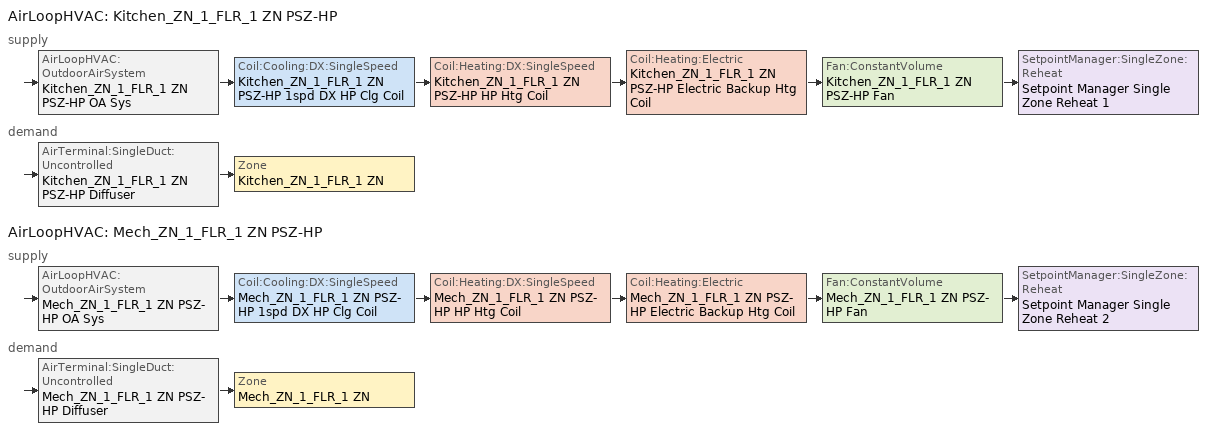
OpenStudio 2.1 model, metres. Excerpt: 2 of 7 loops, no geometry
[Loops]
AirLoopHVAC 'Kitchen_ZN_1_FLR_1 ZN PSZ-HP'
 supply: AirLoopHVAC:OutdoorAirSystem 'Kitchen_ZN_1_FLR_1 ZN PSZ-HP OA Sys' > Coil:Cooling:DX:SingleSpeed 'Kitchen_ZN_1_FLR_1 ZN PSZ-HP 1spd DX HP Clg Coil' > Coil:Heating:DX:SingleSpeed 'Kitchen_ZN_1_FLR_1 ZN PSZ-HP HP Htg Coil' > Coil:Heating:Electric 'Kitchen_ZN_1_FLR_1 ZN PSZ-HP Electric Backup Htg Coil' > Fan:ConstantVolume 'Kitchen_ZN_1_FLR_1 ZN PSZ-HP Fan' > SetpointManager:SingleZone:Reheat 'Setpoint Manager Single Zone Reheat 1'
 demand: AirTerminal:SingleDuct:Uncontrolled 'Kitchen_ZN_1_FLR_1 ZN PSZ-HP Diffuser' > Zone 'Kitchen_ZN_1_FLR_1 ZN'
AirLoopHVAC 'Mech_ZN_1_FLR_1 ZN PSZ-HP'
 supply: AirLoopHVAC:OutdoorAirSystem 'Mech_ZN_1_FLR_1 ZN PSZ-HP OA Sys' > Coil:Cooling:DX:SingleSpeed 'Mech_ZN_1_FLR_1 ZN PSZ-HP 1spd DX HP Clg Coil' > Coil:Heating:DX:SingleSpeed 'Mech_ZN_1_FLR_1 ZN PSZ-HP HP Htg Coil' > Coil:Heating:Electric 'Mech_ZN_1_FLR_1 ZN PSZ-HP Electric Backup Htg Coil' > Fan:ConstantVolume 'Mech_ZN_1_FLR_1 ZN PSZ-HP Fan' > SetpointManager:SingleZone:Reheat 'Setpoint Manager Single Zone Reheat 2'
 demand: AirTerminal:SingleDuct:Uncontrolled 'Mech_ZN_1_FLR_1 ZN PSZ-HP Diffuser' > Zone 'Mech_ZN_1_FLR_1 ZN'
[Sizing:Zone] Zone Cooling Design Supply Air Temperature Input Method=SupplyAirTemperature; Zone Cooling Design Supply Air Temperature {C}=15.8889; Zone Cooling Design Supply Air Temperature Difference {deltaC}=11.11; Zone Heating Design Supply Air Temperature Input Method=SupplyAirTemperature; Zone Heating Design Supply Air Temperature {C}=27.1111; Zone Heating Design Supply Air Temperature Difference {deltaC}=11.11; Zone Cooling Design Supply Air Humidity Ratio {kg-H2O/kg-air}=0.0085; Zone Heating Design Supply Air Humidity Ratio {kg-H2O/kg-air}=0.008; Cooling Design Air Flow Method=DesignDay; Heating Design Air Flow Method=DesignDay; Account for Dedicated Outdoor Air System=No; Dedicated Outdoor Air System Control Strategy=NeutralSupplyAir; Dedicated Outdoor Air Low Setpoint Temperature for Design {C}=Autosize; Dedicated Outdoor Air High Setpoint Temperature for Design {C}=Autosize
Kitchen_ZN_1_FLR_1 ZN; Mech_ZN_1_FLR_1 ZN
[Zone equipment]
Kitchen_ZN_1_FLR_1 ZN: Kitchen_ZN_1_FLR_1 ZN Exhaust Fan, Kitchen_ZN_1_FLR_1 ZN PSZ-HP Diffuser
Mech_ZN_1_FLR_1 ZN: Mech_ZN_1_FLR_1 ZN PSZ-HP Diffuser
[Fan:ZoneExhaust]
Kitchen_ZN_1_FLR_1 ZN Exhaust Fan: Availability Schedule=SchoolSecondary Kitchen_Exhaust_SCH; Fan Efficiency=0.1595; Pressure Rise {Pa}=124.544; Maximum Flow Rate {m3/s}=2.54852; Flow Fraction Schedule=SchoolSecondary Kitchen_Exhaust_SCH_DCV; System Availability Manager Coupling Mode=Decoupled; Balanced Exhaust Fraction Schedule=SchoolSecondary Kitchen Exhaust Fan Balanced Exhaust Fraction Schedule
[Refrigeration:Case] Availability Schedule=Always On Discrete; Zone=Kitchen_ZN_1_FLR_1 ZN; Rated Ambient Temperature {C}=23.8889; Rated Ambient Relative Humidity {percent}=55; Rated Total Cooling Capacity per Unit Length {W/m}=734; Case Length {m}=7.32; Latent Case Credit Curve Type=CaseTemperatureMethod; Standard Case Lighting Power per Unit Length {W/m}=33; Case Lighting Schedule=SchoolSecondary BLDG_LIGHT_SCH; Fraction of Lighting Energy to Case=1; Anti-Sweat Heater Control Type=None; Humidity at Zero Anti-Sweat Heater Energy {percent}=0; Case Height {m}=0; Defrost Energy Correction Curve Type=None; Refrigerated Case Restocking Schedule=SchoolSecondary Kitchen_ZN_1_FLR_1_Case:1_WALKINFREEZER_WalkInStockingSched
Name | Rated Latent Heat Ratio | Rated Runtime Fraction | Case Operating Temperature {C} | Latent Case Credit Curve | Standard Case Fan Power per Unit Length {W/m} | Operating Case Fan Power per Unit Length {W/m} | Fraction of Anti-Sweat Heater Energy to Case | Case Defrost Power per Unit Length {W/m} | Case Defrost Type | Case Defrost Schedule | Case Defrost Drip-Down Schedule | Under Case HVAC Return Air Fraction | Case Credit Fraction Schedule
Kitchen_ZN_1_FLR_1 ZN Walkin Freezer | 0.1 | 0.4 | -23 | Single Shelf Horizontal Latent Energy Multiplier_Pre2004 | 68.3 | 68.3 | 0 | 410 | Electric | Refrigeration Defrost Schedule | Refrigeration Defrost DripDown Schedule | 0 | Refrigeration Case Credit Schedule
Kitchen_ZN_1_FLR_1 ZN Display Case | 0.08 | 0.85 | 2 | Multi Shelf Vertical Latent Energy Multiplier | 55 | 55 | 0.2 | 0 | OffCycle | Refrigeration Defrost Schedule 1 |  | 0.05
[Refrigeration:Condenser:AirCooled] Rated Subcooling Temperature Difference {deltaC}=0; Condenser Fan Speed Control Type=VariableSpeed; Rated Fan Power {W}=750; Minimum Fan Air Flow Ratio=0.25
Name | Rated Effective Total Heat Rejection Rate Curve
Refrigeration Condenser Air Cooled 1 | Refrigeration Condenser Air Cooled HR Curve
Refrigeration Condenser Air Cooled 2 | Refrigeration Condenser Air Cooled HR Curve 1
[Refrigeration:System] Minimum Condensing Temperature {C}=21; Refrigeration System Working Fluid Type=R404a; Suction Temperature Control Type=ConstantSuctionTemperature; Suction Piping Zone=Kitchen_ZN_1_FLR_1 ZN
Name | Refrigeration Condenser
Refrigeration System 1 | Refrigeration Condenser Air Cooled 1
Refrigeration System 2 | Refrigeration Condenser Air Cooled 2
[AirLoopHVAC] Design Supply Air Flow Rate {m3/s}=AutoSize
Name | Availability Schedule | Availability Manager
Kitchen_ZN_1_FLR_1 ZN PSZ-HP | Kitchen_ZN_1_FLR_1 ZN PSZ-HP Occ Sch | Availability Manager Night Cycle 2
Mech_ZN_1_FLR_1 ZN PSZ-HP | Mech_ZN_1_FLR_1 ZN PSZ-HP Occ Sch | Availability Manager Night Cycle 3
[Sizing:System] Type of Load to Size On=Sensible; Design Outdoor Air Flow Rate {m3/s}=Autosize; Minimum System Air Flow Ratio=1; Preheat Design Temperature {C}=7; Preheat Design Humidity Ratio {kg-H2O/kg-Air}=0.008; Precool Design Temperature {C}=12.8; Precool Design Humidity Ratio {kg-H2O/kg-Air}=0.008; Central Cooling Design Supply Air Temperature {C}=15.8889; Central Heating Design Supply Air Temperature {C}=27.1111; Sizing Option=Coincident; 100% Outdoor Air in Cooling=No; 100% Outdoor Air in Heating=No; Central Cooling Design Supply Air Humidity Ratio {kg-H2O/kg-Air}=0.0085; Central Heating Design Supply Air Humidity Ratio {kg-H2O/kg-Air}=0.008; Cooling Design Air Flow Method=DesignDay; Cooling Design Air Flow Rate {m3/s}=0; Heating Design Air Flow Method=DesignDay; Heating Design Air Flow Rate {m3/s}=0; System Outdoor Air Method=ZoneSum; Zone Maximum Outdoor Air Fraction=1; Cooling Supply Air Flow Rate Per Floor Area {m3/s-m2}=0.00996765; Cooling Fraction of Autosized Cooling Supply Air Flow Rate=1; Cooling Supply Air Flow Rate Per Unit Cooling Capacity {m3/s-W}=3.94755e-05; Heating Supply Air Flow Rate Per Floor Area {m3/s-m2}=0.00996765; Heating Fraction of Autosized Heating Supply Air Flow Rate=1; Heating Fraction of Autosized Cooling Supply Air Flow Rate=1; Heating Supply Air Flow Rate Per Unit Heating Capacity {m3/s-W}=3.15882e-05; Cooling Design Capacity Method=CoolingDesignCapacity; Cooling Design Capacity {W}=autosize; Cooling Design Capacity Per Floor Area {W/m2}=234.7; Fraction of Autosized Cooling Design Capacity=1; Heating Design Capacity Method=HeatingDesignCapacity; Heating Design Capacity {W}=autosize; Heating Design Capacity Per Floor Area {W/m2}=157; Fraction of Autosized Heating Design Capacity=1; Central Cooling Capacity Control Method=OnOff
Kitchen_ZN_1_FLR_1 ZN PSZ-HP; Mech_ZN_1_FLR_1 ZN PSZ-HP
[Coil:Heating:Electric] Availability Schedule=Always On Discrete
Kitchen_ZN_1_FLR_1 ZN PSZ-HP Electric Backup Htg Coil; Mech_ZN_1_FLR_1 ZN PSZ-HP Electric Backup Htg Coil
[Controller:OutdoorAir] Minimum Outdoor Air Flow Rate {m3/s}=0; Maximum Outdoor Air Flow Rate {m3/s}=Autosize; Economizer Control Type=NoEconomizer; Economizer Control Action Type=ModulateFlow; Economizer Maximum Limit Dry-Bulb Temperature {C}=28; Economizer Maximum Limit Enthalpy {J/kg}=64000; Economizer Minimum Limit Dry-Bulb Temperature {C}=-100; Lockout Type=NoLockout; Minimum Limit Type=FixedMinimum; Minimum Outdoor Air Schedule=Always On Discrete; High Humidity Control=No; Heat Recovery Bypass Control Type=BypassWhenOAFlowGreaterThanMinimum
Name | Controller Mechanical Ventilation
Kitchen_ZN_1_FLR_1 ZN PSZ-HP OA Sys Controller | Controller Mechanical Ventilation 1
Mech_ZN_1_FLR_1 ZN PSZ-HP OA Sys Controller | Controller Mechanical Ventilation 2
[Controller:MechanicalVentilation] Availability Schedule=Always On Discrete; System Outdoor Air Method=ZoneSum
Controller Mechanical Ventilation 1; Controller Mechanical Ventilation 2
[AirLoopHVAC:OutdoorAirSystem]
Name | Controller
Kitchen_ZN_1_FLR_1 ZN PSZ-HP OA Sys | Kitchen_ZN_1_FLR_1 ZN PSZ-HP OA Sys Controller
Mech_ZN_1_FLR_1 ZN PSZ-HP OA Sys | Mech_ZN_1_FLR_1 ZN PSZ-HP OA Sys Controller
[AvailabilityManager:NightCycle] Control Type=CycleOnAny; Thermostat Tolerance {deltaC}=1; Cycling Run Time {s}=3600
Availability Manager Night Cycle 2; Availability Manager Night Cycle 3
[Fan:ConstantVolume] Availability Schedule=Always On Discrete; Fan Efficiency=0.54; Pressure Rise {Pa}=622.722; Maximum Flow Rate {m3/s}=AutoSize; Motor Efficiency=0.9
Kitchen_ZN_1_FLR_1 ZN PSZ-HP Fan; Mech_ZN_1_FLR_1 ZN PSZ-HP Fan
[SetpointManager:SingleZone:Reheat] Minimum Supply Air Temperature {C}=10; Maximum Supply Air Temperature {C}=50
Name | Control Zone
Setpoint Manager Single Zone Reheat 1 | Kitchen_ZN_1_FLR_1 ZN
Setpoint Manager Single Zone Reheat 2 | Mech_ZN_1_FLR_1 ZN
[Coil:Heating:DX:SingleSpeed] Availability Schedule=Always On Discrete; Rated Total Heating Capacity {W}=Autosize; Rated COP {W/W}=3.3; Rated Air Flow Rate {m3/s}=Autosize; Rated Supply Fan Power Per Volume Flow Rate {W/(m3/s)}=773.3; Minimum Outdoor Dry-Bulb Temperature for Compressor Operation {C}=-12.2; Maximum Outdoor Dry-Bulb Temperature for Defrost Operation {C}=1.67; Crankcase Heater Capacity {W}=50; Maximum Outdoor Dry-Bulb Temperature for Crankcase Heater Operation {C}=4.4; Defrost Strategy=ReverseCycle; Defrost Control=OnDemand; Defrost Time Period Fraction=0.166667; Resistive Defrost Heater Capacity {W}=2000
Name | Total Heating Capacity Function of Temperature Curve | Total Heating Capacity Function of Flow Fraction Curve | Energy Input Ratio Function of Temperature Curve | Energy Input Ratio Function of Flow Fraction Curve | Part Load Fraction Correlation Curve | Defrost Energy Input Ratio Function of Temperature Curve
Kitchen_ZN_1_FLR_1 ZN PSZ-HP HP Htg Coil | Curve Cubic 1 | Curve Cubic 2 | Curve Cubic 3 | Curve Quadratic 18 | Curve Quadratic 19 | Curve Biquadratic 15
Mech_ZN_1_FLR_1 ZN PSZ-HP HP Htg Coil | Curve Cubic 4 | Curve Cubic 5 | Curve Cubic 6 | Curve Quadratic 23 | Curve Quadratic 24 | Curve Biquadratic 18
[Coil:Cooling:DX:SingleSpeed] Availability Schedule=Always On Discrete; Rated Total Cooling Capacity {W}=autosize; Rated Sensible Heat Ratio=autosize; Rated COP {W/W}=3; Rated Air Flow Rate {m3/s}=autosize; Rated Evaporator Fan Power Per Volume Flow Rate {W/(m3/s)}=773.3; Condenser Type=AirCooled; Evaporative Condenser Effectiveness=0; Evaporative Condenser Air Flow Rate {m3/s}=Autosize; Evaporative Condenser Pump Rated Power Consumption {W}=Autosize; Crankcase Heater Capacity {W}=0; Maximum Outdoor Dry-Bulb Temperature for Crankcase Heater Operation {C}=0; Basin Heater Capacity {W/K}=0; Basin Heater Setpoint Temperature {C}=10
Name | Total Cooling Capacity Function of Temperature Curve | Total Cooling Capacity Function of Flow Fraction Curve | Energy Input Ratio Function of Temperature Curve | Energy Input Ratio Function of Flow Fraction Curve | Part Load Fraction Correlation Curve
Kitchen_ZN_1_FLR_1 ZN PSZ-HP 1spd DX HP Clg Coil | Curve Biquadratic 16 | Curve Quadratic 20 | Curve Biquadratic 17 | Curve Quadratic 21 | Curve Quadratic 22
Mech_ZN_1_FLR_1 ZN PSZ-HP 1spd DX HP Clg Coil | Curve Biquadratic 19 | Curve Quadratic 25 | Curve Biquadratic 20 | Curve Quadratic 26 | Curve Quadratic 27
[AirTerminal:SingleDuct:Uncontrolled] Availability Schedule=Always On Discrete; Maximum Air Flow Rate {m3/s}=AutoSize
Kitchen_ZN_1_FLR_1 ZN PSZ-HP Diffuser; Mech_ZN_1_FLR_1 ZN PSZ-HP Diffuser
[Schedule:Ruleset]
Name | Default Day Schedule | Summer Design Day Schedule | Winter Design Day Schedule
SchoolSecondary Kitchen_Exhaust_SCH | SchoolSecondary Kitchen_Exhaust_SCH Default | SchoolSecondary Kitchen_Exhaust_SCH Summer Design Day | SchoolSecondary Kitchen_Exhaust_SCH Winter Design Day
SchoolSecondary Kitchen_Exhaust_SCH_DCV | SchoolSecondary Kitchen_Exhaust_SCH_DCV Default | SchoolSecondary Kitchen_Exhaust_SCH_DCV Summer Design Day | SchoolSecondary Kitchen_Exhaust_SCH_DCV Winter Design Day
SchoolSecondary Kitchen Exhaust Fan Balanced Exhaust Fraction Schedule | SchoolSecondary Kitchen Exhaust Fan Balanced Exhaust Fraction Schedule Default | SchoolSecondary Kitchen Exhaust Fan Balanced Exhaust Fraction Schedule Summer Design Day | SchoolSecondary Kitchen Exhaust Fan Balanced Exhaust Fraction Schedule Winter Design Day
Refrigeration Defrost Schedule | Refrigeration Defrost Schedule Default
Refrigeration Defrost DripDown Schedule | Refrigeration Defrost DripDown Schedule Default
Refrigeration Case Credit Schedule | Refrigeration Case Credit Schedule Default
SchoolSecondary BLDG_LIGHT_SCH | SchoolSecondary BLDG_LIGHT_SCH Default | SchoolSecondary BLDG_LIGHT_SCH Summer Design Day | SchoolSecondary BLDG_LIGHT_SCH Winter Design Day
SchoolSecondary Kitchen_ZN_1_FLR_1_Case:1_WALKINFREEZER_WalkInStockingSched | SchoolSecondary Kitchen_ZN_1_FLR_1_Case:1_WALKINFREEZER_WalkInStockingSched Default | SchoolSecondary Kitchen_ZN_1_FLR_1_Case:1_WALKINFREEZER_WalkInStockingSched Summer Design Day | SchoolSecondary Kitchen_ZN_1_FLR_1_Case:1_WALKINFREEZER_WalkInStockingSched Winter Design Day
Refrigeration Defrost Schedule 1 | Refrigeration Defrost Schedule Default 1
Kitchen_ZN_1_FLR_1 ZN PSZ-HP Occ Sch | Kitchen_ZN_1_FLR_1 ZN PSZ-HP Occ Sch Default | Kitchen_ZN_1_FLR_1 ZN PSZ-HP Occ Sch Summer Design Day | Kitchen_ZN_1_FLR_1 ZN PSZ-HP Occ Sch Winter Design Day
Mech_ZN_1_FLR_1 ZN PSZ-HP Occ Sch | Mech_ZN_1_FLR_1 ZN PSZ-HP Occ Sch Default | Mech_ZN_1_FLR_1 ZN PSZ-HP Occ Sch Summer Design Day | Mech_ZN_1_FLR_1 ZN PSZ-HP Occ Sch Winter Design Day
[Schedule:Day]
SchoolSecondary Kitchen_Exhaust_SCH Default; SchoolSecondary Kitchen_Exhaust_SCH Wknd Day; SchoolSecondary Kitchen_Exhaust_SCH Wknd Day 1; SchoolSecondary Kitchen Exhaust Fan Balanced Exhaust Fraction Schedule Default; SchoolSecondary Kitchen Exhaust Fan Balanced Exhaust Fraction Schedule Wknd Day; SchoolSecondary Kitchen Exhaust Fan Balanced Exhaust Fraction Schedule Wknd Day 1; SchoolSecondary BLDG_LIGHT_SCH Winter Design Day; Kitchen_ZN_1_FLR_1 ZN PSZ-HP Occ Sch Saturday; Kitchen_ZN_1_FLR_1 ZN PSZ-HP Occ Sch Sunday; Mech_ZN_1_FLR_1 ZN PSZ-HP Occ Sch Monday 1; Mech_ZN_1_FLR_1 ZN PSZ-HP Occ Sch Tuesday 1; Mech_ZN_1_FLR_1 ZN PSZ-HP Occ Sch Wednesday 1; Mech_ZN_1_FLR_1 ZN PSZ-HP Occ Sch Thursday 1; Mech_ZN_1_FLR_1 ZN PSZ-HP Occ Sch Friday 1; Mech_ZN_1_FLR_1 ZN PSZ-HP Occ Sch Saturday; Mech_ZN_1_FLR_1 ZN PSZ-HP Occ Sch Sunday: 24, 0, 0
SchoolSecondary Kitchen_Exhaust_SCH Wkdy Day: 8, 0, 0, 17, 0, 1, 24, 0, 0
SchoolSecondary Kitchen_Exhaust_SCH Winter Design Day; SchoolSecondary Kitchen_Exhaust_SCH Summer Design Day; SchoolSecondary Kitchen_Exhaust_SCH Wkdy Day 1; SchoolSecondary Kitchen_Exhaust_SCH Wkdy Day 2; Kitchen_ZN_1_FLR_1 ZN PSZ-HP Occ Sch Monday; Kitchen_ZN_1_FLR_1 ZN PSZ-HP Occ Sch Tuesday; Kitchen_ZN_1_FLR_1 ZN PSZ-HP Occ Sch Wednesday; Kitchen_ZN_1_FLR_1 ZN PSZ-HP Occ Sch Thursday; Kitchen_ZN_1_FLR_1 ZN PSZ-HP Occ Sch Friday: 8, 0, 0, 21, 0, 1, 24, 0, 0
SchoolSecondary Kitchen_Exhaust_SCH_DCV Default; SchoolSecondary Kitchen_Exhaust_SCH_DCV Winter Design Day; SchoolSecondary Kitchen_Exhaust_SCH_DCV Summer Design Day; SchoolSecondary BLDG_LIGHT_SCH Summer Design Day; Kitchen_ZN_1_FLR_1 ZN PSZ-HP Occ Sch Default; Kitchen_ZN_1_FLR_1 ZN PSZ-HP Occ Sch Winter Design Day; Kitchen_ZN_1_FLR_1 ZN PSZ-HP Occ Sch Summer Design Day; Mech_ZN_1_FLR_1 ZN PSZ-HP Occ Sch Default; Mech_ZN_1_FLR_1 ZN PSZ-HP Occ Sch Winter Design Day; Mech_ZN_1_FLR_1 ZN PSZ-HP Occ Sch Summer Design Day: 24, 0, 1
SchoolSecondary Kitchen Exhaust Fan Balanced Exhaust Fraction Schedule Wkdy Day: 8, 0, 0, 17, 0, 0.746296, 24, 0, 0
SchoolSecondary Kitchen Exhaust Fan Balanced Exhaust Fraction Schedule Winter Design Day; SchoolSecondary Kitchen Exhaust Fan Balanced Exhaust Fraction Schedule Summer Design Day; SchoolSecondary Kitchen Exhaust Fan Balanced Exhaust Fraction Schedule Wkdy Day 1; SchoolSecondary Kitchen Exhaust Fan Balanced Exhaust Fraction Schedule Wkdy Day 2: 8, 0, 0, 21, 0, 0.746296, 24, 0, 0
Refrigeration Defrost Schedule Default: 11, 0, 0, 11, 20, 1, 23, 0, 0, 23, 20, 1, 24, 0, 0
Refrigeration Defrost DripDown Schedule Default: 11, 0, 0, 11, 30, 1, 23, 0, 0, 23, 30, 1, 24, 0, 0
Refrigeration Case Credit Schedule Default: 7, 0, 0.2, 21, 0, 0.4, 24, 0, 0.2
SchoolSecondary BLDG_LIGHT_SCH Default; SchoolSecondary BLDG_LIGHT_SCH Wknd Day; SchoolSecondary BLDG_LIGHT_SCH Wknd Day 1: 24, 0, 0.1773
SchoolSecondary BLDG_LIGHT_SCH Wkdy Day; SchoolSecondary BLDG_LIGHT_SCH Wkdy Day 2: 7, 0, 0.1773, 21, 0, 0.9, 24, 0, 0.1773
SchoolSecondary BLDG_LIGHT_SCH Wkdy Day 1: 8, 0, 0.1773, 20, 0, 0.5, 24, 0, 0.1773
SchoolSecondary Kitchen_ZN_1_FLR_1_Case:1_WALKINFREEZER_WalkInStockingSched Default: 4, 0, 0, 5, 0, 725, 6, 0, 417, 7, 0, 290, 24, 0, 0
SchoolSecondary Kitchen_ZN_1_FLR_1_Case:1_WALKINFREEZER_WalkInStockingSched Winter Design Day; SchoolSecondary Kitchen_ZN_1_FLR_1_Case:1_WALKINFREEZER_WalkInStockingSched Summer Design Day; SchoolSecondary Kitchen_ZN_1_FLR_1_Case:1_WALKINFREEZER_WalkInStockingSched WntrDsn|SmrDsn|Wknd|Mon|Wed|Thu Day: 4, 0, 0, 5, 0, 125, 6, 0, 117, 7, 0, 90, 19, 0, 0, 20, 0, 125, 21, 0, 117, 22, 0, 90, 24, 0, 0
Refrigeration Defrost Schedule Default 1: 23, 20, 0, 24, 0, 0
Mech_ZN_1_FLR_1 ZN PSZ-HP Occ Sch Monday; Mech_ZN_1_FLR_1 ZN PSZ-HP Occ Sch Monday 2; Mech_ZN_1_FLR_1 ZN PSZ-HP Occ Sch Tuesday; Mech_ZN_1_FLR_1 ZN PSZ-HP Occ Sch Tuesday 2; Mech_ZN_1_FLR_1 ZN PSZ-HP Occ Sch Wednesday; Mech_ZN_1_FLR_1 ZN PSZ-HP Occ Sch Wednesday 2; Mech_ZN_1_FLR_1 ZN PSZ-HP Occ Sch Thursday; Mech_ZN_1_FLR_1 ZN PSZ-HP Occ Sch Thursday 2; Mech_ZN_1_FLR_1 ZN PSZ-HP Occ Sch Friday; Mech_ZN_1_FLR_1 ZN PSZ-HP Occ Sch Friday 2: 8, 0, 0, 16, 0, 1, 24, 0, 0
[Schedule:Rule] Date Specification Type=DateRange
Name | Schedule Ruleset | Rule Order | Day Schedule | Apply Monday | Apply Tuesday | Apply Wednesday | Apply Thursday | Apply Friday | Start Month | Start Day | End Month | End Day | Apply Sunday | Apply Saturday
Schedule Rule 53 | SchoolSecondary Kitchen_Exhaust_SCH | 4 | SchoolSecondary Kitchen_Exhaust_SCH Wkdy Day | Yes | Yes | Yes | Yes | Yes | 1 | 1 | 6 | 30
Schedule Rule 54 | SchoolSecondary Kitchen_Exhaust_SCH | 3 | SchoolSecondary Kitchen_Exhaust_SCH Wknd Day |  |  |  |  |  | 1 | 1 | 6 | 30 | Yes | Yes
Schedule Rule 55 | SchoolSecondary Kitchen_Exhaust_SCH | 2 | SchoolSecondary Kitchen_Exhaust_SCH Wkdy Day 1 | Yes | Yes | Yes | Yes | Yes | 7 | 1 | 9 | 1
Schedule Rule 56 | SchoolSecondary Kitchen_Exhaust_SCH | 1 | SchoolSecondary Kitchen_Exhaust_SCH Wknd Day 1 |  |  |  |  |  | 7 | 1 | 9 | 1 | Yes | Yes
Schedule Rule 57 | SchoolSecondary Kitchen_Exhaust_SCH | 0 | SchoolSecondary Kitchen_Exhaust_SCH Wkdy Day 2 | Yes | Yes | Yes | Yes | Yes | 9 | 1 | 12 | 31
Schedule Rule 58 | SchoolSecondary Kitchen Exhaust Fan Balanced Exhaust Fraction Schedule | 4 | SchoolSecondary Kitchen Exhaust Fan Balanced Exhaust Fraction Schedule Wkdy Day | Yes | Yes | Yes | Yes | Yes | 1 | 1 | 6 | 30
Schedule Rule 59 | SchoolSecondary Kitchen Exhaust Fan Balanced Exhaust Fraction Schedule | 3 | SchoolSecondary Kitchen Exhaust Fan Balanced Exhaust Fraction Schedule Wknd Day |  |  |  |  |  | 1 | 1 | 6 | 30 | Yes | Yes
Schedule Rule 60 | SchoolSecondary Kitchen Exhaust Fan Balanced Exhaust Fraction Schedule | 2 | SchoolSecondary Kitchen Exhaust Fan Balanced Exhaust Fraction Schedule Wkdy Day 1 | Yes | Yes | Yes | Yes | Yes | 7 | 1 | 9 | 1
Schedule Rule 61 | SchoolSecondary Kitchen Exhaust Fan Balanced Exhaust Fraction Schedule | 1 | SchoolSecondary Kitchen Exhaust Fan Balanced Exhaust Fraction Schedule Wknd Day 1 |  |  |  |  |  | 7 | 1 | 9 | 1 | Yes | Yes
Schedule Rule 62 | SchoolSecondary Kitchen Exhaust Fan Balanced Exhaust Fraction Schedule | 0 | SchoolSecondary Kitchen Exhaust Fan Balanced Exhaust Fraction Schedule Wkdy Day 2 | Yes | Yes | Yes | Yes | Yes | 9 | 1 | 12 | 31
Schedule Rule 64 | SchoolSecondary BLDG_LIGHT_SCH | 4 | SchoolSecondary BLDG_LIGHT_SCH Wkdy Day | Yes | Yes | Yes | Yes | Yes | 1 | 1 | 6 | 30
Schedule Rule 65 | SchoolSecondary BLDG_LIGHT_SCH | 3 | SchoolSecondary BLDG_LIGHT_SCH Wknd Day |  |  |  |  |  | 1 | 1 | 6 | 30 | Yes | Yes
Schedule Rule 66 | SchoolSecondary BLDG_LIGHT_SCH | 2 | SchoolSecondary BLDG_LIGHT_SCH Wkdy Day 1 | Yes | Yes | Yes | Yes | Yes | 7 | 1 | 9 | 1
Schedule Rule 67 | SchoolSecondary BLDG_LIGHT_SCH | 1 | SchoolSecondary BLDG_LIGHT_SCH Wknd Day 1 |  |  |  |  |  | 7 | 1 | 9 | 1 | Yes | Yes
Schedule Rule 68 | SchoolSecondary BLDG_LIGHT_SCH | 0 | SchoolSecondary BLDG_LIGHT_SCH Wkdy Day 2 | Yes | Yes | Yes | Yes | Yes | 9 | 1 | 12 | 31
Schedule Rule 69 | SchoolSecondary Kitchen_ZN_1_FLR_1_Case:1_WALKINFREEZER_WalkInStockingSched | 0 | SchoolSecondary Kitchen_ZN_1_FLR_1_Case:1_WALKINFREEZER_WalkInStockingSched WntrDsn|SmrDsn|Wknd|Mon|Wed|Thu Day | Yes |  | Yes | Yes |  | 1 | 1 | 12 | 31 | Yes | Yes
Kitchen_ZN_1_FLR_1 ZN PSZ-HP Occ Sch Monday Rule | Kitchen_ZN_1_FLR_1 ZN PSZ-HP Occ Sch | 6 | Kitchen_ZN_1_FLR_1 ZN PSZ-HP Occ Sch Monday | Yes |  |  |  |  | 1 | 1 | 12 | 25
Kitchen_ZN_1_FLR_1 ZN PSZ-HP Occ Sch Tuesday Rule | Kitchen_ZN_1_FLR_1 ZN PSZ-HP Occ Sch | 5 | Kitchen_ZN_1_FLR_1 ZN PSZ-HP Occ Sch Tuesday |  | Yes |  |  |  | 1 | 1 | 12 | 26
Kitchen_ZN_1_FLR_1 ZN PSZ-HP Occ Sch Wednesday Rule | Kitchen_ZN_1_FLR_1 ZN PSZ-HP Occ Sch | 4 | Kitchen_ZN_1_FLR_1 ZN PSZ-HP Occ Sch Wednesday |  |  | Yes |  |  | 1 | 1 | 12 | 27
Kitchen_ZN_1_FLR_1 ZN PSZ-HP Occ Sch Thursday Rule | Kitchen_ZN_1_FLR_1 ZN PSZ-HP Occ Sch | 3 | Kitchen_ZN_1_FLR_1 ZN PSZ-HP Occ Sch Thursday |  |  |  | Yes |  | 1 | 1 | 12 | 28
Kitchen_ZN_1_FLR_1 ZN PSZ-HP Occ Sch Friday Rule | Kitchen_ZN_1_FLR_1 ZN PSZ-HP Occ Sch | 2 | Kitchen_ZN_1_FLR_1 ZN PSZ-HP Occ Sch Friday |  |  |  |  | Yes | 1 | 1 | 12 | 29
Kitchen_ZN_1_FLR_1 ZN PSZ-HP Occ Sch Saturday Rule | Kitchen_ZN_1_FLR_1 ZN PSZ-HP Occ Sch | 1 | Kitchen_ZN_1_FLR_1 ZN PSZ-HP Occ Sch Saturday |  |  |  |  |  | 1 | 1 | 12 | 30 |  | Yes
Kitchen_ZN_1_FLR_1 ZN PSZ-HP Occ Sch Sunday Rule | Kitchen_ZN_1_FLR_1 ZN PSZ-HP Occ Sch | 0 | Kitchen_ZN_1_FLR_1 ZN PSZ-HP Occ Sch Sunday |  |  |  |  |  | 1 | 1 | 12 | 31 | Yes
Mech_ZN_1_FLR_1 ZN PSZ-HP Occ Sch Monday Rule | Mech_ZN_1_FLR_1 ZN PSZ-HP Occ Sch | 16 | Mech_ZN_1_FLR_1 ZN PSZ-HP Occ Sch Monday | Yes |  |  |  |  | 1 | 1 | 6 | 26
Mech_ZN_1_FLR_1 ZN PSZ-HP Occ Sch Monday Rule 1 | Mech_ZN_1_FLR_1 ZN PSZ-HP Occ Sch | 15 | Mech_ZN_1_FLR_1 ZN PSZ-HP Occ Sch Monday 1 | Yes |  |  |  |  | 6 | 27 | 8 | 28
Mech_ZN_1_FLR_1 ZN PSZ-HP Occ Sch Monday Rule 2 | Mech_ZN_1_FLR_1 ZN PSZ-HP Occ Sch | 14 | Mech_ZN_1_FLR_1 ZN PSZ-HP Occ Sch Monday 2 | Yes |  |  |  |  | 8 | 29 | 12 | 25
Mech_ZN_1_FLR_1 ZN PSZ-HP Occ Sch Tuesday Rule | Mech_ZN_1_FLR_1 ZN PSZ-HP Occ Sch | 13 | Mech_ZN_1_FLR_1 ZN PSZ-HP Occ Sch Tuesday |  | Yes |  |  |  | 1 | 1 | 6 | 27
Mech_ZN_1_FLR_1 ZN PSZ-HP Occ Sch Tuesday Rule 1 | Mech_ZN_1_FLR_1 ZN PSZ-HP Occ Sch | 12 | Mech_ZN_1_FLR_1 ZN PSZ-HP Occ Sch Tuesday 1 |  | Yes |  |  |  | 6 | 28 | 8 | 29
Mech_ZN_1_FLR_1 ZN PSZ-HP Occ Sch Tuesday Rule 2 | Mech_ZN_1_FLR_1 ZN PSZ-HP Occ Sch | 11 | Mech_ZN_1_FLR_1 ZN PSZ-HP Occ Sch Tuesday 2 |  | Yes |  |  |  | 8 | 30 | 12 | 26
Mech_ZN_1_FLR_1 ZN PSZ-HP Occ Sch Wednesday Rule | Mech_ZN_1_FLR_1 ZN PSZ-HP Occ Sch | 10 | Mech_ZN_1_FLR_1 ZN PSZ-HP Occ Sch Wednesday |  |  | Yes |  |  | 1 | 1 | 6 | 28
Mech_ZN_1_FLR_1 ZN PSZ-HP Occ Sch Wednesday Rule 1 | Mech_ZN_1_FLR_1 ZN PSZ-HP Occ Sch | 9 | Mech_ZN_1_FLR_1 ZN PSZ-HP Occ Sch Wednesday 1 |  |  | Yes |  |  | 6 | 29 | 8 | 30
Mech_ZN_1_FLR_1 ZN PSZ-HP Occ Sch Wednesday Rule 2 | Mech_ZN_1_FLR_1 ZN PSZ-HP Occ Sch | 8 | Mech_ZN_1_FLR_1 ZN PSZ-HP Occ Sch Wednesday 2 |  |  | Yes |  |  | 8 | 31 | 12 | 27
Mech_ZN_1_FLR_1 ZN PSZ-HP Occ Sch Thursday Rule | Mech_ZN_1_FLR_1 ZN PSZ-HP Occ Sch | 7 | Mech_ZN_1_FLR_1 ZN PSZ-HP Occ Sch Thursday |  |  |  | Yes |  | 1 | 1 | 6 | 29
Mech_ZN_1_FLR_1 ZN PSZ-HP Occ Sch Thursday Rule 1 | Mech_ZN_1_FLR_1 ZN PSZ-HP Occ Sch | 6 | Mech_ZN_1_FLR_1 ZN PSZ-HP Occ Sch Thursday 1 |  |  |  | Yes |  | 6 | 30 | 8 | 31
Mech_ZN_1_FLR_1 ZN PSZ-HP Occ Sch Thursday Rule 2 | Mech_ZN_1_FLR_1 ZN PSZ-HP Occ Sch | 5 | Mech_ZN_1_FLR_1 ZN PSZ-HP Occ Sch Thursday 2 |  |  |  | Yes |  | 9 | 1 | 12 | 28
Mech_ZN_1_FLR_1 ZN PSZ-HP Occ Sch Friday Rule | Mech_ZN_1_FLR_1 ZN PSZ-HP Occ Sch | 4 | Mech_ZN_1_FLR_1 ZN PSZ-HP Occ Sch Friday |  |  |  |  | Yes | 1 | 1 | 6 | 30
Mech_ZN_1_FLR_1 ZN PSZ-HP Occ Sch Friday Rule 1 | Mech_ZN_1_FLR_1 ZN PSZ-HP Occ Sch | 3 | Mech_ZN_1_FLR_1 ZN PSZ-HP Occ Sch Friday 1 |  |  |  |  | Yes | 7 | 1 | 8 | 25
Mech_ZN_1_FLR_1 ZN PSZ-HP Occ Sch Friday Rule 2 | Mech_ZN_1_FLR_1 ZN PSZ-HP Occ Sch | 2 | Mech_ZN_1_FLR_1 ZN PSZ-HP Occ Sch Friday 2 |  |  |  |  | Yes | 8 | 26 | 12 | 29
Mech_ZN_1_FLR_1 ZN PSZ-HP Occ Sch Saturday Rule | Mech_ZN_1_FLR_1 ZN PSZ-HP Occ Sch | 1 | Mech_ZN_1_FLR_1 ZN PSZ-HP Occ Sch Saturday |  |  |  |  |  | 1 | 1 | 12 | 30 |  | Yes
Mech_ZN_1_FLR_1 ZN PSZ-HP Occ Sch Sunday Rule | Mech_ZN_1_FLR_1 ZN PSZ-HP Occ Sch | 0 | Mech_ZN_1_FLR_1 ZN PSZ-HP Occ Sch Sunday |  |  |  |  |  | 1 | 1 | 12 | 31 | Yes
[Curve:Biquadratic]
Name | Coefficient1 Constant | Coefficient2 x | Coefficient3 x**2 | Coefficient4 y | Coefficient5 y**2 | Coefficient6 x*y | Minimum Value of x | Maximum Value of x | Minimum Value of y | Maximum Value of y
Curve Biquadratic 15; Curve Biquadratic 18 | 0.297145 | 0.0430933 | -0.000748766 | 0.00597727 | 0.000482112 | -0.000956448 | 12.77778 | 23.88889 | 21.11111 | 46.11111
Curve Biquadratic 16; Curve Biquadratic 19 | 0.766956 | 0.0107756 | -4.14703e-05 | 0.00134961 | -0.000261144 | 0.000457488 | 12.78 | 23.89 | 21.1 | 46.1
Curve Biquadratic 17; Curve Biquadratic 20 | 0.297145 | 0.0430933 | -0.000748766 | 0.00597727 | 0.000482112 | -0.000956448 | 12.78 | 23.89 | 21.1 | 46.1
[Curve:Quadratic]
Name | Coefficient1 Constant | Coefficient2 x | Coefficient3 x**2 | Minimum Value of x | Maximum Value of x
Curve Quadratic 18; Curve Quadratic 23 | 1.3824 | -0.4336 | 0.0512 | 0 | 1
Curve Quadratic 19; Curve Quadratic 22; Curve Quadratic 24; Curve Quadratic 27 | 0.85 | 0.15 | 0 | 0 | 1
Curve Quadratic 20; Curve Quadratic 25 | 0.8 | 0.2 | 0 | 0.5 | 1.5
Curve Quadratic 21; Curve Quadratic 26 | 1.156 | -0.1816 | 0.0256 | 0.5 | 1.5
[Schedule:Constant]
Always On Discrete: Value=1
[Curve:Cubic]
Name | Coefficient1 Constant | Coefficient2 x | Coefficient3 x**2 | Coefficient4 x**3 | Minimum Value of x | Maximum Value of x
Single Shelf Horizontal Latent Energy Multiplier_Pre2004 | 0.020376 | 0.00024378 | 1.14e-05 | 1.811e-07 | -35 | 20
Multi Shelf Vertical Latent Energy Multiplier | 0.0265263 | 0.00107803 | -6.02558e-05 | 1.23732e-06 | -35 | 20
Curve Cubic 1; Curve Cubic 4 | 0.758746 | 0.027626 | 0.000148716 | 3.4992e-06 | -20 | 20
Curve Cubic 2; Curve Cubic 5 | 0.84 | 0.16 | 0 | 0 | 0.5 | 1.5
Curve Cubic 3; Curve Cubic 6 | 1.19248 | -0.0300438 | 0.00103745 | -2.3328e-05 | -20 | 20
[Curve:Linear] Coefficient1 Constant=0; Coefficient2 x=22000; Minimum Value of x=5; Maximum Value of x=22.2
Refrigeration Condenser Air Cooled HR Curve; Refrigeration Condenser Air Cooled HR Curve 1
